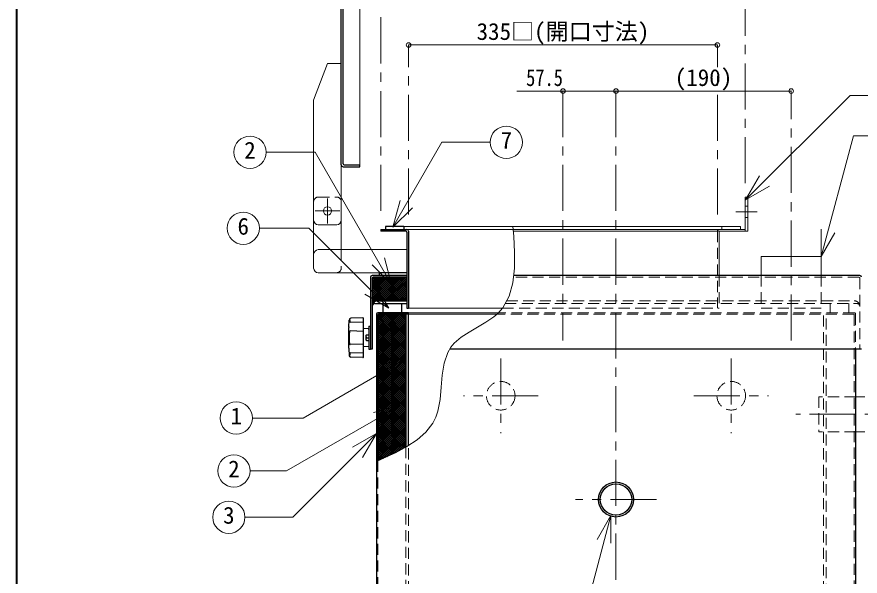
# Model space of a CAD drawing. Units: millimetres at full size, sheet at 1:10; details may follow other scales. Extents: x -2123 to 1927, y -1358 to 1452.
# Drawn here: x -2123 to -1208, y -449 to 158 of the extents above; entities that cross this region are included whole.
import ezdxf
from ezdxf.enums import TextEntityAlignment as Align

# ---------------------------------------------------------------- set-up
doc = ezdxf.new("R2010")
doc.units = ezdxf.units.MM
doc.header["$LTSCALE"] = 10
doc.header["$PDMODE"] = 32
doc.header["$PDSIZE"] = 5
doc.linetypes.add('CHAIN1', pattern=[8, 5, -1, 1, -1])
doc.linetypes.add('DASHED1', pattern=[1.8, 1.2, -0.6])
doc.layers.add('0-0', color=7, linetype='Continuous', lineweight=18)
doc.styles.add('ＭＳ ゴシック', font='')
doc.styles.get('ＭＳ ゴシック').set_extended_font_data('MS Gothic')

msp = doc.modelspace()

# ---------------------------------------------------------------- linework, layer by layer
at = {"layer": '0-0', "color": 1, "lineweight": 40}
msp.add_line((-2122.8, -1358.09), (-2122.8, 1451.91), dxfattribs=at)
at = {"layer": '0-0', "color": 4, "lineweight": 9}
for p, q in [((-1750.8, -2.59), (-1750.8, 408.41)), ((-1362.8, 127.41), (-1697.8, 127.41)), ((-1580.3, 77.41), (-1472.8, 77.41)), ((-1472.8, 77.41), (-1282.8, 77.41)), ((-1332.8, -37.59), (-1332.8, -72.59)), ((-1329.8, -37.59), (-1332.8, -37.59)), ((-1329.8, -37.59), (-1329.8, -74.59)), ((-1800.8, -99.59), (-1800.8, -62.59)), ((-1770.8, -94.59), (-1770.8, -62.59)), ((-1584.56, -69.59), (-1702.8, -69.59)), ((-1699.8, -72.59), (-1584.34, -72.59)), ((-1360.8, -75.59), (-1360.8, -122.59)), ((-1332.8, -74.59), (-1329.8, -74.59)), ((-1800.8, -99.59), (-1800.8, -114.59)), ((-1250.3, -122.59), (-1250.3, -102.09)), ((-1737.3, -152.67), (-1709.21, -124.59)), ((-1737.3, -150.55), (-1711.33, -124.59)), ((-1737.3, -148.43), (-1713.46, -124.59)), ((-1737.3, -146.31), (-1715.58, -124.59)), ((-1737.3, -144.19), (-1717.7, -124.59)), ((-1737.3, -142.07), (-1719.82, -124.59)), ((-1737.3, -139.95), (-1721.94, -124.59)), ((-1737.3, -137.83), (-1724.06, -124.59)), ((-1737.3, -135.7), (-1726.18, -124.59)), ((-1737.3, -133.58), (-1728.3, -124.59)), ((-1737.3, -131.46), (-1730.43, -124.59)), ((-1737.3, -129.34), (-1732.55, -124.59)), ((-1737.3, -127.22), (-1734.67, -124.59)), ((-1737.3, -127.34), (-1714.55, -150.09)), ((-1737.25, -125.27), (-1712.43, -150.09)), ((-1735.81, -124.59), (-1710.31, -150.09)), ((-1733.69, -124.59), (-1708.19, -150.09)), ((-1732.78, -150.27), (-1707.09, -124.59)), ((-1731.57, -124.59), (-1706.07, -150.09)), ((-1730.47, -150.09), (-1704.97, -124.59)), ((-1729.45, -124.59), (-1703.95, -150.09)), ((-1728.35, -150.09), (-1702.85, -124.59)), ((-1727.33, -124.59), (-1701.83, -150.09)), ((-1726.23, -150.09), (-1700.73, -124.59)), ((-1725.2, -124.59), (-1699.8, -149.99)), ((-1724.11, -150.09), (-1699.8, -125.78)), ((-1723.08, -124.59), (-1699.8, -147.87)), ((-1721.99, -150.09), (-1699.8, -127.9)), ((-1720.96, -124.59), (-1699.8, -145.75)), ((-1718.84, -124.59), (-1699.8, -143.63)), ((-1716.72, -124.59), (-1699.8, -141.5)), ((-1714.6, -124.59), (-1699.8, -139.38)), ((-1712.48, -124.59), (-1699.8, -137.26)), ((-1710.36, -124.59), (-1699.8, -135.14)), ((-1708.23, -124.59), (-1699.8, -133.02)), ((-1706.11, -124.59), (-1699.8, -130.9)), ((-1703.99, -124.59), (-1699.8, -128.78)), ((-1701.87, -124.59), (-1699.8, -126.66)), ((-1737.3, -129.46), (-1716.68, -150.09)), ((-1737.3, -131.58), (-1718.8, -150.09)), ((-1737.3, -133.7), (-1720.92, -150.09)), ((-1737.3, -135.82), (-1723.04, -150.09)), ((-1719.86, -150.09), (-1699.8, -130.02)), ((-1717.74, -150.09), (-1699.8, -132.15)), ((-1715.62, -150.09), (-1699.8, -134.27)), ((-1713.5, -150.09), (-1699.8, -136.39)), ((-1737.3, -137.95), (-1725.16, -150.09)), ((-1737.3, -140.07), (-1727.28, -150.09)), ((-1737.3, -142.19), (-1729.4, -150.09)), ((-1737.3, -144.31), (-1731.52, -150.09)), ((-1711.38, -150.09), (-1699.8, -138.51)), ((-1709.26, -150.09), (-1699.8, -140.63)), ((-1707.14, -150.09), (-1699.8, -142.75)), ((-1705.01, -150.09), (-1699.8, -144.87)), ((-1737.3, -146.43), (-1733.3, -150.43)), ((-1737.3, -148.55), (-1734.71, -151.15)), ((-1737.3, -150.67), (-1735.83, -152.15)), ((-1737.3, -152.8), (-1736.68, -153.42)), ((-1737.3, -154.8), (-1737.12, -154.61)), ((-1737.3, -154.92), (-1737.2, -155.01)), ((-1702.89, -150.09), (-1699.8, -146.99)), ((-1700.77, -150.09), (-1699.8, -149.12)), ((-1731.3, -193.34), (-1702.54, -164.59)), ((-1731.3, -191.22), (-1704.67, -164.59)), ((-1731.3, -189.1), (-1706.79, -164.59)), ((-1731.3, -186.98), (-1708.91, -164.59)), ((-1731.3, -184.86), (-1711.03, -164.59)), ((-1731.3, -182.74), (-1713.15, -164.59)), ((-1731.3, -180.62), (-1715.27, -164.59)), ((-1731.3, -178.49), (-1717.39, -164.59)), ((-1731.3, -176.37), (-1719.51, -164.59)), ((-1731.3, -174.25), (-1721.64, -164.59)), ((-1731.3, -172.13), (-1723.76, -164.59)), ((-1731.3, -170.01), (-1725.88, -164.59)), ((-1731.3, -167.89), (-1728, -164.59)), ((-1731.3, -165.77), (-1730.12, -164.59)), ((-1729.75, -164.59), (-1700.8, -193.54)), ((-1727.63, -164.59), (-1700.8, -191.42)), ((-1725.51, -164.59), (-1700.8, -189.3)), ((-1723.39, -164.59), (-1700.8, -187.17)), ((-1721.27, -164.59), (-1700.8, -185.05)), ((-1719.15, -164.59), (-1700.8, -182.93)), ((-1717.02, -164.59), (-1700.8, -180.81)), ((-1714.9, -164.59), (-1700.8, -178.69)), ((-1712.78, -164.59), (-1700.8, -176.57)), ((-1710.66, -164.59), (-1700.8, -174.45)), ((-1708.54, -164.59), (-1700.8, -172.32)), ((-1706.42, -164.59), (-1700.8, -170.2)), ((-1704.3, -164.59), (-1700.8, -168.08)), ((-1702.18, -164.59), (-1700.8, -165.96)), ((-1600.34, -163.09), (-1697.8, -163.09)), ((-1601.86, -164.59), (-1697.8, -164.59)), ((-1731.3, -195.47), (-1700.8, -164.97)), ((-1731.3, -197.59), (-1700.8, -167.09)), ((-1731.3, -167.28), (-1700.8, -197.78)), ((-1731.3, -199.71), (-1700.8, -169.21)), ((-1731.3, -169.4), (-1700.8, -199.9)), ((-1731.3, -201.83), (-1700.8, -171.33)), ((-1731.3, -171.52), (-1700.8, -202.02)), ((-1731.3, -203.95), (-1700.8, -173.45)), ((-1731.3, -173.64), (-1700.8, -204.14)), ((-1731.28, -165.18), (-1700.8, -195.66)), ((-1731.3, -206.07), (-1700.8, -175.57)), ((-1731.3, -175.77), (-1700.8, -206.27)), ((-1731.3, -208.19), (-1700.8, -177.69)), ((-1731.3, -177.89), (-1700.8, -208.39)), ((-1731.3, -210.31), (-1700.8, -179.81)), ((-1731.3, -180.01), (-1700.8, -210.51)), ((-1731.3, -212.44), (-1700.8, -181.94)), ((-1731.3, -182.13), (-1700.8, -212.63)), ((-1731.3, -214.56), (-1700.8, -184.06)), ((-1731.3, -184.25), (-1700.8, -214.75)), ((-1731.3, -216.68), (-1700.8, -186.18)), ((-1731.3, -186.37), (-1700.8, -216.87)), ((-1731.3, -218.8), (-1700.8, -188.3)), ((-1731.3, -188.49), (-1700.8, -218.99)), ((-1731.3, -220.92), (-1700.8, -190.42)), ((-1731.3, -190.61), (-1700.8, -221.11)), ((-1731.3, -223.04), (-1700.8, -192.54)), ((-1731.3, -192.74), (-1700.8, -223.24)), ((-1731.3, -225.16), (-1700.8, -194.66)), ((-1731.3, -194.86), (-1700.8, -225.36)), ((-1731.3, -227.29), (-1700.8, -196.79)), ((-1731.3, -196.98), (-1700.8, -227.48)), ((-1731.3, -229.41), (-1700.8, -198.91)), ((-1731.3, -199.1), (-1700.8, -229.6)), ((-1731.3, -231.53), (-1700.8, -201.03)), ((-1731.3, -201.22), (-1700.8, -231.72)), ((-1731.3, -233.65), (-1700.8, -203.15)), ((-1731.3, -203.34), (-1700.8, -233.84)), ((-1731.3, -235.77), (-1700.8, -205.27)), ((-1731.3, -205.46), (-1700.8, -235.96)), ((-1731.3, -237.89), (-1700.8, -207.39)), ((-1731.3, -207.59), (-1700.8, -238.09)), ((-1731.3, -240.01), (-1700.8, -209.51)), ((-1731.3, -209.71), (-1700.8, -240.21)), ((-1731.3, -242.13), (-1700.8, -211.63)), ((-1731.3, -211.83), (-1700.8, -242.33)), ((-1731.3, -244.26), (-1700.8, -213.76)), ((-1731.3, -213.95), (-1700.8, -244.45)), ((-1731.3, -246.38), (-1700.8, -215.88)), ((-1731.3, -216.07), (-1700.8, -246.57)), ((-1731.3, -248.5), (-1700.8, -218)), ((-1731.3, -218.19), (-1700.8, -248.69)), ((-1731.3, -250.62), (-1700.8, -220.12)), ((-1731.3, -220.31), (-1700.8, -250.81)), ((-1731.3, -252.74), (-1700.8, -222.24)), ((-1731.3, -222.43), (-1700.8, -252.93)), ((-1731.3, -254.86), (-1700.8, -224.36)), ((-1731.3, -224.56), (-1700.8, -255.06)), ((-1731.3, -256.98), (-1700.8, -226.48)), ((-1731.3, -226.68), (-1700.8, -257.18)), ((-1731.3, -259.1), (-1700.8, -228.6)), ((-1731.3, -228.8), (-1700.8, -259.3)), ((-1731.3, -261.23), (-1700.8, -230.73)), ((-1731.3, -230.92), (-1700.8, -261.42)), ((-1731.3, -263.35), (-1700.8, -232.85)), ((-1731.3, -233.04), (-1700.8, -263.54)), ((-1731.3, -265.47), (-1700.8, -234.97)), ((-1731.3, -235.16), (-1700.8, -265.66)), ((-1731.3, -267.59), (-1700.8, -237.09)), ((-1731.3, -237.28), (-1700.8, -267.78)), ((-1731.3, -269.71), (-1700.8, -239.21)), ((-1731.3, -239.41), (-1700.8, -269.91)), ((-1731.3, -271.83), (-1700.8, -241.33)), ((-1731.3, -241.53), (-1700.8, -272.03)), ((-1731.3, -273.95), (-1700.8, -243.45)), ((-1731.3, -243.65), (-1700.8, -274.15)), ((-1731.3, -276.08), (-1700.8, -245.58)), ((-1731.3, -245.77), (-1700.8, -276.27)), ((-1731.3, -278.2), (-1700.8, -247.7)), ((-1731.3, -247.89), (-1700.8, -278.39)), ((-1731.3, -280.32), (-1700.8, -249.82)), ((-1731.3, -250.01), (-1700.8, -280.51)), ((-1731.3, -282.44), (-1700.8, -251.94)), ((-1731.3, -252.13), (-1700.8, -282.63)), ((-1731.3, -284.56), (-1700.8, -254.06)), ((-1731.3, -254.25), (-1700.8, -284.75)), ((-1731.3, -286.68), (-1700.8, -256.18)), ((-1731.3, -256.38), (-1700.8, -286.88)), ((-1731.3, -288.8), (-1700.8, -258.3)), ((-1731.3, -258.5), (-1700.8, -289)), ((-1731.3, -290.92), (-1700.8, -260.42)), ((-1731.3, -260.62), (-1700.8, -291.12)), ((-1731.3, -293.05), (-1700.8, -262.55)), ((-1731.3, -262.74), (-1700.8, -293.24)), ((-1731.3, -295.17), (-1700.8, -264.67)), ((-1731.3, -264.86), (-1700.8, -295.36)), ((-1731.3, -297.29), (-1700.8, -266.79)), ((-1731.3, -266.98), (-1700.8, -297.48)), ((-1731.3, -299.41), (-1700.8, -268.91)), ((-1731.3, -269.1), (-1700.8, -299.6)), ((-1731.3, -301.53), (-1700.8, -271.03)), ((-1731.3, -271.23), (-1700.8, -301.73)), ((-1731.3, -303.65), (-1700.8, -273.15)), ((-1731.3, -273.35), (-1700.8, -303.85)), ((-1731.3, -305.77), (-1700.8, -275.27)), ((-1731.3, -275.47), (-1700.8, -305.97)), ((-1731.3, -307.9), (-1700.8, -277.4)), ((-1731.3, -277.59), (-1700.8, -308.09)), ((-1731.3, -310.02), (-1700.8, -279.52)), ((-1731.3, -279.71), (-1701.72, -309.29)), ((-1731.3, -312.14), (-1700.8, -281.64)), ((-1731.3, -281.83), (-1703.11, -310.03)), ((-1731.3, -314.26), (-1700.8, -283.76)), ((-1731.3, -283.95), (-1704.49, -310.77)), ((-1731.3, -316.38), (-1700.8, -285.88)), ((-1731.3, -286.07), (-1705.87, -311.5)), ((-1731.3, -318.5), (-1700.8, -288)), ((-1731.3, -288.2), (-1707.25, -312.24)), ((-1731.3, -320.62), (-1700.8, -290.12)), ((-1731.3, -290.32), (-1708.64, -312.98)), ((-1731.3, -322.74), (-1700.8, -292.24)), ((-1731.3, -292.44), (-1710.02, -313.72)), ((-1731.3, -294.56), (-1711.4, -314.46)), ((-1731.3, -296.68), (-1712.81, -315.17)), ((-1731.3, -298.8), (-1714.26, -315.85)), ((-1731.3, -300.92), (-1715.7, -316.52)), ((-1729.23, -322.79), (-1700.8, -294.37)), ((-1725.38, -321.07), (-1700.8, -296.49)), ((-1721.39, -319.2), (-1700.8, -298.61)), ((-1717.39, -317.32), (-1700.8, -300.73)), ((-1731.3, -303.04), (-1717.14, -317.2)), ((-1731.3, -305.17), (-1718.59, -317.88)), ((-1731.3, -307.29), (-1720.03, -318.56)), ((-1731.3, -309.41), (-1721.47, -319.24)), ((-1713.39, -315.44), (-1700.8, -302.85)), ((-1709.01, -313.18), (-1700.8, -304.97)), ((-1704.45, -310.75), (-1700.8, -307.09)), ((-1731.3, -311.53), (-1722.92, -319.92)), ((-1731.3, -313.65), (-1724.36, -320.59)), ((-1731.3, -315.77), (-1725.81, -321.26)), ((-1731.3, -317.89), (-1727.28, -321.92)), ((-1731.3, -320.02), (-1728.74, -322.58)), ((-1731.3, -322.14), (-1730.21, -323.23))]:
    msp.add_line(p, q, dxfattribs=at)
at = {"layer": '0-0', "color": 5, "lineweight": 25}
for p, q in [((-1770.8, -2.59), (-1770.8, 397.16)), ((-1768.8, -4.59), (-1750.8, -4.59)), ((-1767.8, -2.59), (-1750.8, -2.59)), ((-1750.8, -4.59), (-1750.8, -2.59)), ((-1727.8, -72.59), (-1727.8, -74.59)), ((-1727.8, -72.59), (-1699.8, -72.59)), ((-1722.8, -69.59), (-1722.8, -72.59)), ((-1702.8, -69.59), (-1722.8, -69.59)), ((-1702.8, -69.59), (-1702.8, -72.59)), ((-1700.8, -74.59), (-1727.8, -74.59)), ((-1699.8, -75.59), (-1699.8, -158.09)), ((-1697.8, -74.59), (-1697.8, -158.09)), ((-1739.3, -124.59), (-1739.3, -202.59)), ((-1699.8, -122.59), (-1737.3, -122.59)), ((-1737.3, -125.59), (-1737.3, -202.59)), ((-1699.8, -124.59), (-1736.3, -124.59)), ((-1208.3, -122.59), (-1583.75, -122.59)), ((-1734.3, -153.09), (-1699.8, -153.09)), ((-1731.3, -150.09), (-1699.8, -150.09)), ((-1725.3, -163.09), (-1725.3, -153.09)), ((-1705.3, -163.09), (-1705.3, -153.09)), ((-1732.8, -164.59), (-1732.8, -753.59)), ((-1697.8, -163.09), (-1731.3, -163.09)), ((-1697.8, -164.59), (-1730.55, -164.59)), ((-1700.8, -164.59), (-1700.8, -308.79)), ((-1699.8, -158.09), (-1697.8, -158.09)), ((-1697.8, -306.95), (-1697.8, -163.09)), ((-1762.79, -178.32), (-1762.4, -170.94)), ((-1746.8, -173.15), (-1761.35, -173.64)), ((-1747.32, -168.62), (-1760.47, -169.05)), ((-1746.8, -211.05), (-1746.8, -169.12)), ((-1731.3, -165.34), (-1731.3, -323.72)), ((-1762.8, -201.32), (-1762.8, -178.85)), ((-1746.8, -183.23), (-1761.35, -182.75)), ((-1741.26, -180.55), (-1746.8, -180.09)), ((-1740.8, -177.59), (-1739.3, -177.59)), ((-1744.05, -187.74), (-1744.05, -192.44)), ((-1743.43, -187.09), (-1740.8, -187.09)), ((-1743.43, -190.09), (-1740.8, -190.09)), ((-1746.8, -196.94), (-1761.35, -197.43)), ((-1741.26, -199.62), (-1746.8, -200.09)), ((-1743.43, -193.09), (-1740.8, -193.09)), ((-1762.79, -201.85), (-1762.4, -209.23)), ((-1746.8, -207.02), (-1761.35, -206.54)), ((-1737.3, -202.59), (-1739.3, -202.59)), ((-1206.3, -202.59), (-1653.15, -202.59)), ((-1212.8, -202.59), (-1212.8, -753.59)), ((-1747.32, -211.55), (-1760.47, -211.13))]:
    msp.add_line(p, q, dxfattribs=at)
at = {"layer": '0-0', "color": 4, "linetype": 'CHAIN1', "lineweight": 9}
for p, q in [((-1727.8, -52.59), (-1727.8, 177.41)), ((-1332.8, -22.59), (-1332.8, 177.41)), ((-1697.8, -56.59), (-1697.8, 127.41)), ((-1362.8, -56.59), (-1362.8, 127.41)), ((-1530.3, 77.41), (-1530.3, -193.09)), ((-1472.8, 77.41), (-1472.8, -818.09)), ((-1282.8, -193.09), (-1282.8, 77.41)), ((-1785.8, -66.09), (-1785.8, -39.09)), ((-1772.3, -52.59), (-1799.3, -52.59)), ((-1342.8, -53.59), (-1319.8, -53.59)), ((-1597.8, -212.59), (-1597.8, -293.59)), ((-1347.8, -212.59), (-1347.8, -293.59)), ((-1557.3, -253.09), (-1638.3, -253.09)), ((-1388.3, -253.09), (-1307.3, -253.09)), ((-972.8, -273.09), (-1277.8, -273.09)), ((-1428.8, -365.59), (-1516.8, -365.59))]:
    msp.add_line(p, q, dxfattribs=at)
at = {"layer": '0-0'}
for p, q in [((-1785.8, 107.41), (-1800.8, 67.41)), ((-1785.8, 107.41), (-1770.8, 107.41)), ((-1800.8, 67.41), (-1800.8, -62.59)), ((-1332.14, -40.55), (-1218.81, 72.78)), ((-1218.81, 72.78), (-1172.49, 72.78)), ((-1714.86, -70.34), (-1661.62, 21.86)), ((-1609.23, 21.86), (-1661.62, 21.86)), ((-1852.37, 11.09), (-1799.11, 11.09)), ((-1716.29, -132.35), (-1799.11, 11.09)), ((-1770.8, -62.59), (-1770.8, -2.59)), ((-1332.14, -40.55), (-1317.14, -14.57)), ((-1332.14, -40.55), (-1306.16, -25.55)), ((-1714.86, -70.34), (-1707.09, -41.37)), ((-1714.86, -70.34), (-1693.64, -49.13)), ((-1859.69, -71.35), (-1805.96, -71.35)), ((-1719.4, -157.9), (-1805.96, -71.35)), ((-1795.8, -67.59), (-1775.8, -67.59)), ((-1337.8, -69.59), (-1584.56, -69.59)), ((-1337.8, -69.59), (-1337.8, -72.59)), ((-1250.37, -102.19), (-1250.37, -72.19)), ((-1250.37, -102.19), (-1235.37, -76.21)), ((-1800.8, -99.59), (-1800.8, -114.59)), ((-1795.8, -94.59), (-1699.8, -94.59)), ((-1716.29, -132.35), (-1724.05, -103.37)), ((-1716.29, -132.35), (-1737.5, -111.14)), ((-1729.8, -119.59), (-1795.8, -119.59)), ((-1719.4, -157.9), (-1734.4, -131.92)), ((-1719.4, -157.9), (-1745.39, -142.9)), ((-1697.8, -158.09), (-1595.91, -158.09)), ((-1700.49, -212.62), (-1812.37, -277.21)), ((-1700.49, -212.62), (-1729.47, -220.38)), ((-1700.49, -212.62), (-1721.71, -233.83)), ((-1202.8, -254.09), (-1212.8, -254.09)), ((-1707.06, -263.47), (-1830.3, -334.62)), ((-1707.06, -263.47), (-1736.03, -271.24)), ((-1707.06, -263.47), (-1728.27, -284.68)), ((-1867.3, -277.21), (-1812.37, -277.21)), ((-1202.8, -292.09), (-1212.8, -292.09)), ((-1732.7, -293.98), (-1823.55, -384.84)), ((-1732.7, -293.98), (-1758.68, -308.98)), ((-1732.7, -293.98), (-1747.7, -319.96)), ((-1869.81, -334.62), (-1830.3, -334.62)), ((-1478.23, -382.87), (-1508.43, -495.58)), ((-1478.23, -382.87), (-1493.23, -408.85)), ((-1478.23, -382.87), (-1478.23, -412.87)), ((-1875.32, -384.84), (-1823.55, -384.84))]:
    msp.add_line(p, q, dxfattribs=at)
at = {"layer": '0-0', "color": 4, "linetype": 'DASHED1', "lineweight": 9}
for p, q in [((-1795.8, -37.59), (-1775.8, -37.59)), ((-1332.8, -47.59), (-1329.8, -47.59)), ((-1332.8, -59.59), (-1329.8, -59.59)), ((-1357.8, -69.59), (-1357.8, -72.59)), ((-1362.8, -74.59), (-1362.8, -158.09)), ((-1770.8, -94.59), (-1770.8, -114.59)), ((-1360.8, -122.59), (-1360.8, -158.09)), ((-1315.3, -122.59), (-1315.3, -158.09)), ((-1250.3, -122.59), (-1250.3, -158.09)), ((-1240.3, -163.09), (-1240.3, -153.09)), ((-1595.91, -158.09), (-1360.8, -158.09)), ((-1315.3, -158.09), (-1250.3, -158.09)), ((-1252.8, -254.09), (-1252.8, -292.09)), ((-1212.8, -254.09), (-1252.8, -254.09)), ((-1212.8, -292.09), (-1252.8, -292.09))]:
    msp.add_line(p, q, dxfattribs=at)
at = {"layer": '0-0', "linetype": 'DASHED1'}
for p, q in [((-1209.3, -124.59), (-1583.96, -124.59)), ((-1208.3, -125.59), (-1208.3, -202.59)), ((-1593.02, -153.09), (-1211.3, -153.09)), ((-1591.37, -150.09), (-1214.3, -150.09)), ((-1220.3, -163.09), (-1220.3, -153.09)), ((-1215.05, -164.59), (-1601.86, -164.59)), ((-1214.3, -163.09), (-1600.34, -163.09)), ((-1247.8, -718.09), (-1247.8, -163.09)), ((-1244.8, -721.09), (-1244.8, -164.59)), ((-1212.8, -164.59), (-1212.8, -202.59)), ((-1214.3, -165.34), (-1214.3, -752.84)), ((-1700.8, -308.79), (-1700.8, -721.09)), ((-1697.8, -718.09), (-1697.8, -306.95)), ((-1731.3, -323.72), (-1731.3, -752.84))]:
    msp.add_line(p, q, dxfattribs=at)
at = {"layer": '0-0', "color": 5, "lineweight": 25}
for points in [[(-1768.8, -1.59), (-1768.8, 397.16), (-1770.8, 397.16)], [(-1699.8, -119.59), (-1729.8, -119.59), (-1729.8, -122.59)], [(-1740.8, -177.59), (-1740.8, -202.59), (-1739.3, -202.59)]]:
    msp.add_lwpolyline(points, dxfattribs=at)
at = {"layer": '0-0'}
for points in [[(-1250.37, -102.19), (-1215.24, 28.91), (-1154.44, 28.91)], [(-1584.56, -69.59), (-1583.79, -79.94), (-1582.84, -97.57), (-1582.89, -114.55), (-1584.59, -130.49), (-1588.58, -144.99), (-1595.5, -157.62), (-1601.1, -163.94), (-1605.43, -167.63), (-1613.86, -173.38), (-1622.99, -178.7), (-1632.18, -183.99), (-1640.82, -189.65), (-1648.28, -196.09), (-1651.83, -200.33), (-1655.29, -206.25), (-1659.16, -217.82), (-1661.21, -230.58), (-1662.41, -243.9), (-1663.72, -257.15), (-1666.11, -269.71), (-1668.37, -276.42), (-1671.58, -282.79), (-1679.05, -292.51), (-1688.59, -300.89), (-1699.74, -308.23), (-1712.06, -314.81), (-1725.09, -320.94), (-1732.8, -324.4)], [(-1584.34, -72.59), (-1332.8, -72.59), (-1332.8, -74.59), (-1584.19, -74.59)]]:
    msp.add_lwpolyline(points, dxfattribs=at)
at = {"layer": '0-0', "color": 4, "lineweight": 9}
msp.add_lwpolyline([(-1315.3, -122.59), (-1315.3, -102.09), (-1250.3, -102.09)], dxfattribs=at)
at = {"layer": '0-0'}
for centre, radius in [((-1591.73, 21.86), 17.5), ((-1869.87, 11.09), 17.5), ((-1877.19, -71.35), 17.5), ((-1785.8, -52.59), 4.5), ((-1884.8, -277.21), 17.5), ((-1887.31, -334.62), 17.5), ((-1892.82, -384.84), 17.5)]:
    msp.add_circle(centre, radius, dxfattribs=at)
at = {"layer": '0-0', "color": 4, "linetype": 'DASHED1', "lineweight": 9}
for centre in [(-1597.8, -253.09), (-1347.8, -253.09)]:
    msp.add_circle(centre, 15.5, dxfattribs=at)
at = {"layer": '0-0', "color": 5, "lineweight": 25}
for radius in [19, 17]:
    msp.add_circle((-1472.8, -365.59), radius, dxfattribs=at)
for centre, radius, start, end in [((-1768.8, -2.59), 2, 180, 270), ((-1767.8, -1.59), 1, 180, 270), ((-1699.8, -74.59), 2, 0, 90), ((-1700.8, -75.59), 1, 0, 90), ((-1737.3, -124.59), 2, 90, 180), ((-1736.3, -125.59), 1, 90, 180), ((-1208.3, -124.59), 2, 0, 90), ((-1731.3, -156.09), 6, 90, 180), ((-1734.3, -156.09), 3, 90, 180), ((-1731.3, -164.59), 1.5, 90, 180), ((-1730.55, -165.34), 0.75, 90, 180), ((-1760.4, -171.05), 2, 91.84585, 176.98087), ((-1759.73, -170.58), 2.07, 141.26695, 176.97243), ((-1751.84, -170.66), 9.96, 178.90936, 197.37998), ((-1747.3, -169.12), 0.5, 0, 91.84585), ((-1752.8, -178.85), 10, 176.98087, 180), ((-1761.37, -183.25), 0.5, 88.09085, 172.70127), ((-1741.3, -181.05), 0.5, 0, 85.23636), ((-1707.96, -190.09), 54.34, 172.70127, 187.29873), ((-1741.95, -188.59), 2.11, 134.62454, 225.37546), ((-1741.95, -191.59), 2.11, 134.62454, 225.37546), ((-1742.48, -188.62), 1.79, 121.62812, 150.75937), ((-1761.37, -196.93), 0.5, 187.29873, 271.90915), ((-1742.48, -191.56), 1.79, 209.24063, 238.37188), ((-1741.3, -199.13), 0.5, 274.76364, 0), ((-1752.8, -201.32), 10, 180, 183.01913), ((-1760.4, -209.13), 2, 183.01913, 268.15415), ((-1751.84, -209.51), 9.96, 162.62002, 181.09064), ((-1759.73, -209.59), 2.07, 183.02757, 218.73305), ((-1747.3, -211.05), 0.5, 268.15415, 0)]:
    msp.add_arc(centre, radius, start, end, dxfattribs=at)
at = {"layer": '0-0', "color": 4, "linetype": 'DASHED1', "lineweight": 9}
for centre, radius, start, end in [((-1795.8, -42.59), 5, 90, 180), ((-1775.8, -42.59), 5, 0, 90), ((-1360.8, -74.59), 2, 90, 180), ((-1775.8, -114.59), 5, 270, 0)]:
    msp.add_arc(centre, radius, start, end, dxfattribs=at)
at = {"layer": '0-0'}
for centre, start, end in [((-1795.8, -62.59), 180, 270), ((-1775.8, -62.59), 270, 0), ((-1795.8, -99.59), 90, 180), ((-1795.8, -114.59), 180, 270)]:
    msp.add_arc(centre, 5, start, end, dxfattribs=at)
at = {"layer": '0-0', "color": 4, "lineweight": 9}
msp.add_arc((-1359.8, -75.59), 1, 90, 180, dxfattribs=at)
at = {"layer": '0-0', "linetype": 'DASHED1'}
for centre, radius in [((-1209.3, -125.59), 1), ((-1214.3, -156.09), 6), ((-1211.3, -156.09), 3), ((-1215.05, -165.34), 0.75), ((-1214.3, -164.59), 1.5)]:
    msp.add_arc(centre, radius, 0, 90, dxfattribs=at)
at = {"layer": '0-0', "color": 1}
for p in [(-1697.8, 127.41), (-1362.8, 127.41), (-1530.3, 77.41), (-1472.8, 77.41), (-1282.8, 77.41)]:
    msp.add_point(p, dxfattribs=at)

# ---------------------------------------------------------------- texts
at = {"layer": '0-0', "style": 'ＭＳ ゴシック'}
for s, p in [('335□(開口寸法)', (-1624.05, 127.41)), ('(190)', (-1409.05, 77.41)), ('7', (-1597.98, 9.36)), ('2', (-1876.12, -1.41)), ('6', (-1883.44, -83.85)), ('1', (-1891.05, -289.71)), ('2', (-1893.56, -347.12)), ('3', (-1899.07, -397.34))]:
    msp.add_text(s, height=18.33, dxfattribs=at).set_placement(p, align=Align.BOTTOM_LEFT)
at = {"layer": '0-0', "style": 'ＭＳ ゴシック', "width": 0.8}
msp.add_text('57.5', height=18.33, dxfattribs=at).set_placement((-1570.3, 77.41), align=Align.BOTTOM_LEFT)

doc.saveas('drawing.dxf')
